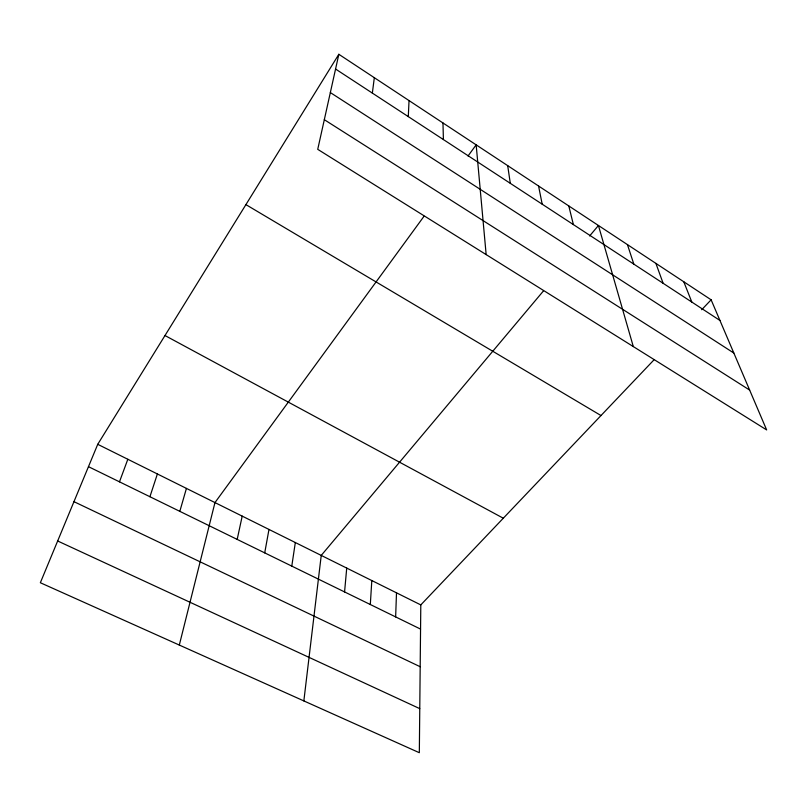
<?xml version="1.0" encoding="UTF-8"?>
<svg xmlns="http://www.w3.org/2000/svg" width="807" height="807" viewBox="0 0 807 807"><rect width="100%" height="100%" fill="white"/><g stroke="black" fill="none" stroke-linecap="round" stroke-linejoin="round"><path stroke-width="1.21" d="M653.952 359.892L420.8 604.907L419.327 752.709L40.35 582.735L97.738 444.314L338.839 54.291L711.128 299.811L766.65 429.919L317.736 149.335L338.839 54.291M395.642 616.911L396.499 592.832M408.292 116.591L409.038 100.582M370.312 604.524L371.815 580.556M344.569 591.934L346.728 568.088M303.846 700.92L321.236 555.418L543.494 290.873M372.35 93.087L374.327 77.694M291.781 566.121L295.322 542.536M264.716 552.876L268.983 529.442M237.187 539.409L242.201 516.127M179.315 645.055L214.965 502.59L424.048 216.226M179.82 511.345L186.427 488.406M149.92 496.729L157.385 473.971M119.476 481.829L127.829 459.274M468.03 155.993L476.16 144.857L486.157 254.609M589.624 235.977L598.431 225.486L633.303 346.576M701.697 309.727L711.128 299.811M57.66 540.983L419.761 708.637M73.962 501.672L420.185 666.733M88.467 466.668L420.558 629.097M97.738 444.314L420.8 604.907M164.981 335.53L503.296 518.215M245.903 204.615L600.993 415.544M324.313 119.688L749.653 390.084M330.335 92.563L733.845 353.052M335.561 69.029L719.935 320.45M683.791 281.784L691.821 302.06M655.899 263.395L663.122 283.287M627.453 244.632L633.828 264.131M568.804 205.956L573.374 224.588M538.562 186.014L542.183 204.171M507.694 165.647L510.296 183.32M442.972 122.967L443.406 139.561"/></g></svg>
